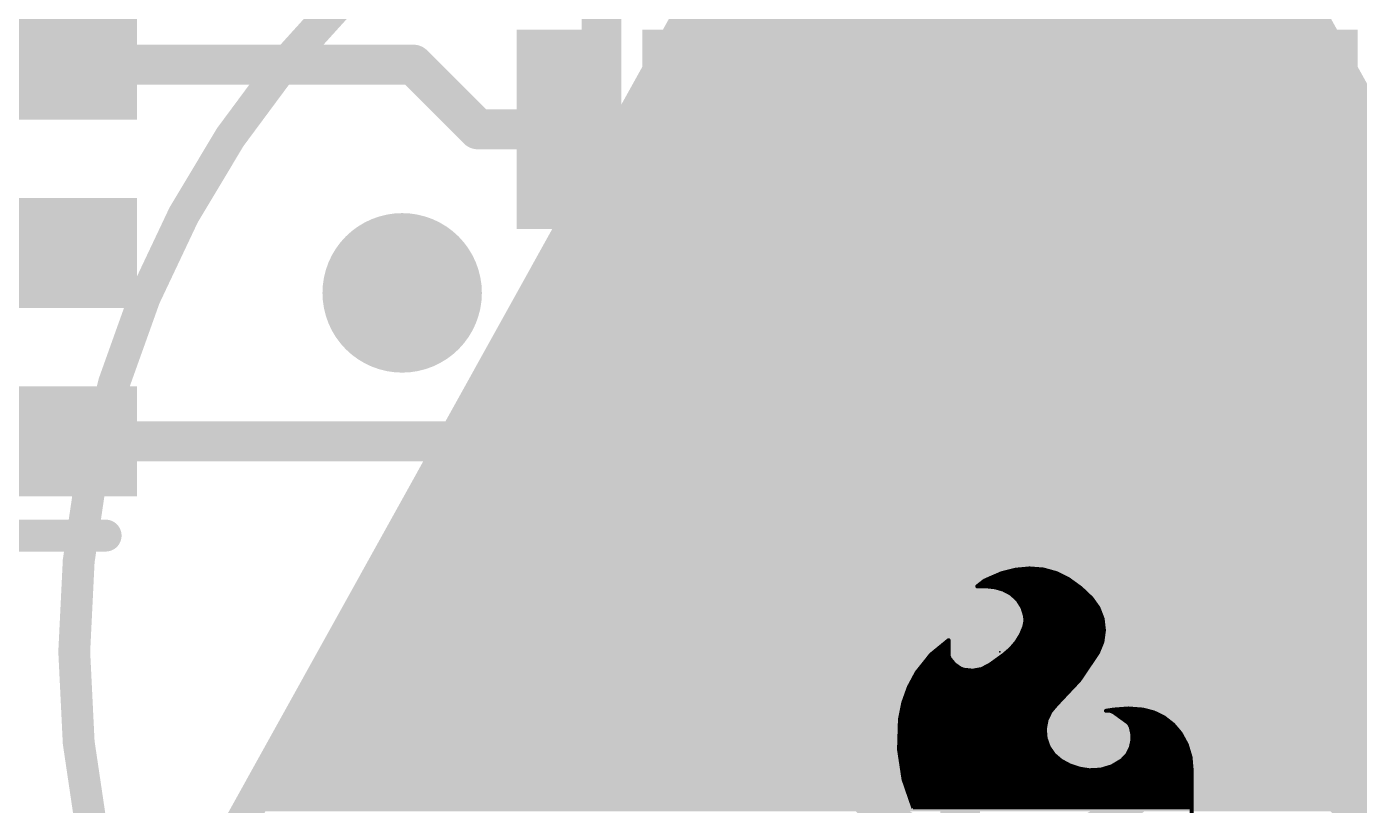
# Model space of a CAD drawing. Extents: x -5.1 to 50.9, y -12.7 to 61.1.
# Drawn here: x 19.2 to 27.69, y 37.12 to 42.08 of the extents above; entities that cross this region are included whole.
import ezdxf

# ---------------------------------------------------------------- set-up
doc = ezdxf.new("R2010")
doc.units = 0
for name, color, linetype in [('1', 12, 'CONTINUOUS'), ('16', 132, 'CONTINUOUS'), ('17', 110, 'CONTINUOUS'), ('18', 110, 'CONTINUOUS'), ('21', 53, 'CONTINUOUS'), ('22', 53, 'CONTINUOUS'), ('23', 53, 'CONTINUOUS'), ('51', 53, 'CONTINUOUS')]:
    doc.layers.add(name, color=color, linetype=linetype)

# ---------------------------------------------------------------- blocks, each defined once
blk = doc.blocks.new('ROUNDP')
at = {"const_width": 0.5}
blk.add_lwpolyline([(0, -0.25, 1), (0, 0.25, 1), (0, -0.25)], format="xyb", dxfattribs=at)
blk = doc.blocks.new('RECT')
blk.add_solid([(-0.5, -0.5), (0.5, -0.5), (-0.5, 0.5), (0.5, 0.5)])
blk = doc.blocks.new('ROUNDV')
at = {"const_width": 0.5}
blk.add_lwpolyline([(0, -0.25, 1), (0, 0.25, 1), (0, -0.25)], format="xyb", dxfattribs=at)

msp = doc.modelspace()

# ---------------------------------------------------------------- linework, layer by layer
at = {"layer": '1', "const_width": 0.254}
for points in [[(22.86, 38.81), (22.86, 43.18)], [(22.15, 38.1), (22.86, 38.81)]]:
    msp.add_lwpolyline(points, dxfattribs=at)
at = {"layer": '1', "const_width": 0.127}
for points in [[(22.9049, 38.7651, 1), (22.8151, 38.8549)], [(22.7965, 38.81, 1), (22.9235, 38.81)], [(22.1051, 38.1449, 1), (22.1949, 38.0551)]]:
    msp.add_lwpolyline(points, format="xyb", dxfattribs=at)
at = {"layer": '16', "const_width": 0.254}
for points in [[(24.2, 41.4274), (24.2, 46.92)], [(19.05, 41.84), (21.66, 41.84)], [(21.66, 41.84), (22.0726, 41.4274)], [(22.0726, 41.4274), (22.6, 41.4274)], [(23.4, 39.91), (23.4, 41.4274)], [(24.2, 40.189), (24.2, 41.4274)], [(25.8, 40.024), (25.8, 41.4274)], [(27.4, 39.338), (27.4, 41.4274)], [(24.765, 39.624), (24.2, 40.189)], [(25.4, 39.624), (25.8, 40.024)], [(22.93, 39.44), (23.4, 39.91)], [(25.146, 39.624), (24.765, 39.624)], [(25.146, 39.624), (25.4, 39.624)], [(25.146, 34.544), (25.146, 39.624)], [(19.05, 39.44), (22.93, 39.44)], [(27.051, 38.989), (27.4, 39.338)], [(27.051, 37.719), (27.051, 38.989)], [(30.48, 34.29), (27.051, 37.719)]]:
    msp.add_lwpolyline(points, dxfattribs=at)
at = {"layer": '16', "const_width": 0.127}
for points in [[(21.7049, 41.8849, 1), (21.6151, 41.7951)], [(21.66, 41.7765, 1), (21.66, 41.9035)], [(22.0726, 41.4909, 1), (22.0726, 41.3639)], [(22.0277, 41.3825, 1), (22.1175, 41.4723)], [(22.6, 41.3639, 1), (22.6, 41.4909)], [(23.4635, 41.4274, 1), (23.3365, 41.4274)], [(24.2635, 41.4274, 1), (24.1365, 41.4274)], [(25.8635, 41.4274, 1), (25.7365, 41.4274)], [(27.4635, 41.4274, 1), (27.3365, 41.4274)], [(24.1365, 41.4274, 1), (24.2635, 41.4274)], [(24.2449, 40.2339, 1), (24.1551, 40.1441)], [(24.1365, 40.189, 1), (24.2635, 40.189)], [(25.8449, 39.9791, 1), (25.7551, 40.0689)], [(23.4449, 39.8651, 1), (23.3551, 39.9549)], [(25.7365, 40.024, 1), (25.8635, 40.024)], [(23.3365, 39.91, 1), (23.4635, 39.91)], [(24.765, 39.6875, 1), (24.765, 39.5605)], [(25.146, 39.6875, 1), (25.146, 39.5605)], [(25.2095, 39.624, 1), (25.0825, 39.624)], [(25.146, 39.5605, 1), (25.146, 39.6875)], [(25.4, 39.5605, 1), (25.4, 39.6875)], [(24.7201, 39.5791, 1), (24.8099, 39.6689)], [(25.3551, 39.6689, 1), (25.4449, 39.5791)], [(22.8851, 39.4849, 1), (22.9749, 39.3951)], [(22.93, 39.3765, 1), (22.93, 39.5035)], [(27.4449, 39.2931, 1), (27.3551, 39.3829)], [(27.3365, 39.338, 1), (27.4635, 39.338)], [(27.1145, 38.989, 1), (26.9875, 38.989)], [(27.0061, 39.0339, 1), (27.0959, 38.9441)], [(27.0959, 37.7639, 1), (27.0061, 37.6741)], [(26.9875, 37.719, 1), (27.1145, 37.719)]]:
    msp.add_lwpolyline(points, format="xyb", dxfattribs=at)
at = {"layer": '21', "const_width": 0.2032}
for points in [[(25.4, 45.72), (19.05, 34.29)], [(31.75, 34.29), (25.4, 45.72)], [(23.368, 42.0624), (27.432, 42.0624)], [(23.2551, 41.8592), (27.5449, 41.8592)], [(23.1422, 41.656), (27.6578, 41.656)], [(23.0293, 41.4528), (27.7707, 41.4528)], [(22.9164, 41.2496), (27.8836, 41.2496)], [(22.8036, 41.0464), (27.9964, 41.0464)], [(22.6907, 40.8432), (28.1093, 40.8432)], [(22.5778, 40.64), (28.2222, 40.64)], [(22.4649, 40.4368), (28.3351, 40.4368)], [(22.352, 40.2336), (28.448, 40.2336)], [(22.2391, 40.0304), (28.5609, 40.0304)], [(22.1262, 39.8272), (28.6738, 39.8272)], [(22.0133, 39.624), (28.7867, 39.624)], [(21.9004, 39.4208), (28.8996, 39.4208)], [(21.7876, 39.2176), (29.0124, 39.2176)], [(21.6747, 39.0144), (29.1253, 39.0144)], [(21.5618, 38.8112), (29.2382, 38.8112)], [(21.4489, 38.608), (29.3511, 38.608)], [(21.336, 38.4048), (29.464, 38.4048)], [(21.2231, 38.2016), (29.5769, 38.2016)], [(21.1102, 37.9984), (29.6898, 37.9984)], [(20.9973, 37.7952), (29.8027, 37.7952)], [(20.8844, 37.592), (29.9156, 37.592)], [(20.7716, 37.3888), (30.0284, 37.3888)], [(20.6587, 37.1856), (30.1413, 37.1856)]]:
    msp.add_lwpolyline(points, dxfattribs=at)
at = {"layer": '21', "const_width": 0.1016}
for points in [[(23.368, 42.1132, 1), (23.368, 42.0116)], [(27.432, 42.0116, 1), (27.432, 42.1132)], [(23.2551, 41.91, 1), (23.2551, 41.8084)], [(27.5449, 41.8084, 1), (27.5449, 41.91)], [(23.1422, 41.7068, 1), (23.1422, 41.6052)], [(27.6578, 41.6052, 1), (27.6578, 41.7068)], [(23.0293, 41.5036, 1), (23.0293, 41.402)], [(22.9164, 41.3004, 1), (22.9164, 41.1988)], [(22.8036, 41.0972, 1), (22.8036, 40.9956)], [(22.6907, 40.894, 1), (22.6907, 40.7924)], [(22.5778, 40.6908, 1), (22.5778, 40.5892)], [(22.4649, 40.4876, 1), (22.4649, 40.386)], [(22.352, 40.2844, 1), (22.352, 40.1828)], [(22.2391, 40.0812, 1), (22.2391, 39.9796)], [(22.1262, 39.878, 1), (22.1262, 39.7764)], [(22.0133, 39.6748, 1), (22.0133, 39.5732)], [(21.9004, 39.4716, 1), (21.9004, 39.37)], [(21.7876, 39.2684, 1), (21.7876, 39.1668)], [(21.6747, 39.0652, 1), (21.6747, 38.9636)], [(21.5618, 38.862, 1), (21.5618, 38.7604)], [(21.4489, 38.6588, 1), (21.4489, 38.5572)], [(21.336, 38.4556, 1), (21.336, 38.354)], [(21.2231, 38.2524, 1), (21.2231, 38.1508)], [(21.1102, 38.0492, 1), (21.1102, 37.9476)], [(20.9973, 37.846, 1), (20.9973, 37.7444)], [(20.8844, 37.6428, 1), (20.8844, 37.5412)], [(20.7716, 37.4396, 1), (20.7716, 37.338)], [(20.6587, 37.2364, 1), (20.6587, 37.1348)]]:
    msp.add_lwpolyline(points, format="xyb", dxfattribs=at)
at = {"layer": '22'}
for points, const_width in [([(18.4, 38.84), (19.7, 38.84)], 0.2032), ([(25.2578, 38.5191), (25.3013, 38.5529)], 0.0254), ([(25.3013, 38.5529), (25.3517, 38.575)], 0.0254), ([(25.3111, 38.5572), (25.844, 38.5572)], 0.0254), ([(25.3517, 38.575), (25.3873, 38.5902)], 0.0254), ([(25.3695, 38.5826), (25.7961, 38.5826)], 0.0254), ([(25.3873, 38.5902), (25.4102, 38.6004)], 0.0254), ([(25.4102, 38.6004), (25.4979, 38.6224)], 0.0254), ([(25.4406, 38.608), (25.7339, 38.608)], 0.0254), ([(25.4979, 38.6224), (25.588, 38.6309)], 0.0254), ([(25.588, 38.6309), (25.6749, 38.6243)], 0.0254), ([(25.6749, 38.6243), (25.7589, 38.6011)], 0.0254), ([(25.7589, 38.6011), (25.8369, 38.5623)], 0.0254), ([(25.8369, 38.5623), (25.9146, 38.5063)], 0.0254), ([(25.3162, 38.5166), (25.2552, 38.5166)], 0.0254), ([(25.2552, 38.5166), (25.2553, 38.5166)], 0.0254), ([(25.2553, 38.5166), (25.2578, 38.5191)], 0.0254), ([(25.2741, 38.5318), (25.8792, 38.5318)], 0.0254), ([(25.3691, 38.5107), (25.3162, 38.5166)], 0.0254), ([(25.4203, 38.4962), (25.3691, 38.5107)], 0.0254), ([(25.3842, 38.5064), (25.9144, 38.5064)], 0.0254), ([(25.4711, 38.4692), (25.4203, 38.4962)], 0.0254), ([(25.4489, 38.481), (25.9413, 38.481)], 0.0254), ([(25.5131, 38.43), (25.4711, 38.4692)], 0.0254), ([(25.9146, 38.5063), (25.9842, 38.4404)], 0.0254), ([(25.4856, 38.4556), (25.9681, 38.4556)], 0.0254), ([(25.5128, 38.4302), (25.9915, 38.4302)], 0.0254), ([(25.5434, 38.3811), (25.5131, 38.43)], 0.0254), ([(25.5287, 38.4048), (26.0096, 38.4048)], 0.0254), ([(25.56, 38.3261), (25.5434, 38.3811)], 0.0254), ([(25.5439, 38.3794), (26.0276, 38.3794)], 0.0254), ([(25.9842, 38.4404), (26.0273, 38.38)], 0.0254), ([(26.0273, 38.38), (26.0541, 38.3108)], 0.0254), ([(25.5516, 38.354), (26.0374, 38.354)], 0.0254), ([(25.5592, 38.3286), (26.0472, 38.3286)], 0.0254), ([(25.5614, 38.2927), (25.56, 38.3261)], 0.0254), ([(25.561, 38.3032), (26.055, 38.3032)], 0.0254), ([(26.0541, 38.3108), (26.0627, 38.2371)], 0.0254), ([(25.5041, 38.161), (25.5334, 38.2085)], 0.0254), ([(25.5334, 38.2085), (25.5549, 38.26)], 0.0254), ([(25.5411, 38.227), (26.0614, 38.227)], 0.0254), ([(25.5517, 38.2524), (26.0609, 38.2524)], 0.0254), ([(25.5549, 38.26), (25.5614, 38.2927)], 0.0254), ([(25.5584, 38.2778), (26.0579, 38.2778)], 0.0254), ([(26.0627, 38.2371), (26.0528, 38.1636)], 0.0254), ([(24.9597, 38.0816), (25.0723, 38.1737)], 0.0254), ([(25.0133, 38.1254), (25.0723, 38.1254)], 0.0254), ([(25.0443, 38.1508), (25.0723, 38.1508)], 0.0254), ([(25.0723, 38.1737), (25.0723, 38.0848)], 0.0254), ([(25.4678, 38.1186), (25.5041, 38.161)], 0.0254), ([(25.4736, 38.1254), (26.0372, 38.1254)], 0.0254), ([(25.4954, 38.1508), (26.0475, 38.1508)], 0.0254), ([(25.5135, 38.1762), (26.0545, 38.1762)], 0.0254), ([(25.5292, 38.2016), (26.0579, 38.2016)], 0.0254), ([(26.0528, 38.1636), (26.0248, 38.0949)], 0.0254), ([(24.8691, 37.9679), (24.9597, 38.0816)], 0.0254), ([(24.9339, 38.0492), (25.0861, 38.0492)], 0.0254), ([(24.9541, 38.0746), (25.0737, 38.0746)], 0.0254), ([(24.9822, 38.1), (25.0723, 38.1)], 0.0254), ([(25.0723, 38.0848), (25.0743, 38.0703)], 0.0254), ([(25.0743, 38.0703), (25.08, 38.0568)], 0.0254), ([(25.08, 38.0568), (25.1097, 38.0201)], 0.0254), ([(25.334, 38.0162), (25.4254, 38.0822)], 0.0254), ([(25.3797, 38.0492), (25.994, 38.0492)], 0.0254), ([(25.4149, 38.0746), (26.0111, 38.0746)], 0.0254), ([(25.4254, 38.0822), (25.4678, 38.1186)], 0.0254), ([(25.4461, 38.1), (26.0269, 38.1)], 0.0254), ([(26.0248, 38.0949), (25.9062, 37.9191)], 0.0254), ([(24.819, 37.8745), (24.8691, 37.9679)], 0.0254), ([(24.8732, 37.973), (25.9426, 37.973)], 0.0254), ([(24.8934, 37.9984), (25.1411, 37.9984)], 0.0254), ([(24.9137, 38.0238), (25.1067, 38.0238)], 0.0254), ([(25.1097, 38.0201), (25.1485, 37.9933)], 0.0254), ([(25.1485, 37.9933), (25.1689, 37.9857)], 0.0254), ([(25.1689, 37.9857), (25.2261, 37.9796)], 0.0254), ([(25.2261, 37.9796), (25.2827, 37.99)], 0.0254), ([(25.2827, 37.99), (25.334, 38.0162)], 0.0254), ([(25.2992, 37.9984), (25.9597, 37.9984)], 0.0254), ([(25.3445, 38.0238), (25.9768, 38.0238)], 0.0254), ([(24.7832, 37.7747), (24.819, 37.8745)], 0.0254), ([(24.8178, 37.8714), (25.8613, 37.8714)], 0.0254), ([(24.8309, 37.8968), (25.8852, 37.8968)], 0.0254), ([(24.8446, 37.9222), (25.9083, 37.9222)], 0.0254), ([(24.8582, 37.9476), (25.9254, 37.9476)], 0.0254), ([(25.9062, 37.9191), (25.7607, 37.7647)], 0.0254), ([(24.7905, 37.7952), (25.7894, 37.7952)], 0.0254), ([(24.7996, 37.8206), (25.8134, 37.8206)], 0.0254), ([(24.8087, 37.846), (25.8373, 37.846)], 0.0254), ([(24.7625, 37.6707), (24.7832, 37.7747)], 0.0254), ([(24.7721, 37.719), (25.722, 37.719)], 0.0254), ([(24.7771, 37.7444), (25.7434, 37.7444)], 0.0254), ([(24.7822, 37.7698), (25.7655, 37.7698)], 0.0254), ([(25.7224, 37.7198), (25.6969, 37.6665)], 0.0254), ([(25.7607, 37.7647), (25.7224, 37.7198)], 0.0254), ([(26.0756, 37.7241), (26.1239, 37.7317)], 0.0254), ([(26.0933, 37.7258), (26.0756, 37.7241)], 0.0254), ([(26.1107, 37.7223), (26.0933, 37.7258)], 0.0254), ([(26.1264, 37.7139), (26.1107, 37.7223)], 0.0254), ([(26.1169, 37.719), (26.3601, 37.719)], 0.0254), ([(26.1239, 37.7317), (26.2179, 37.739)], 0.0254), ([(26.2103, 37.653), (26.1264, 37.7139)], 0.0254), ([(26.2179, 37.739), (26.3119, 37.7317)], 0.0254), ([(26.3119, 37.7317), (26.3818, 37.7133)], 0.0254), ([(26.3818, 37.7133), (26.4466, 37.6812)], 0.0254), ([(24.7565, 37.4779), (24.7625, 37.6707)], 0.0254), ([(24.7608, 37.6174), (25.6878, 37.6174)], 0.0254), ([(24.7616, 37.6428), (25.6926, 37.6428)], 0.0254), ([(24.7624, 37.6682), (25.6978, 37.6682)], 0.0254), ([(24.7671, 37.6936), (25.7099, 37.6936)], 0.0254), ([(25.6969, 37.6665), (25.6862, 37.6084)], 0.0254), ([(26.1544, 37.6936), (26.4216, 37.6936)], 0.0254), ([(26.1894, 37.6682), (26.4633, 37.6682)], 0.0254), ([(26.2241, 37.6396), (26.2103, 37.653)], 0.0254), ([(26.2208, 37.6428), (26.4959, 37.6428)], 0.0254), ([(26.2331, 37.6225), (26.2241, 37.6396)], 0.0254), ([(26.243, 37.578), (26.2331, 37.6225)], 0.0254), ([(26.2342, 37.6174), (26.5202, 37.6174)], 0.0254), ([(26.4466, 37.6812), (26.5036, 37.6368)], 0.0254), ([(26.5036, 37.6368), (26.5506, 37.5818)], 0.0254), ([(24.7584, 37.5412), (25.6937, 37.5412)], 0.0254), ([(24.7592, 37.5666), (25.6894, 37.5666)], 0.0254), ([(24.76, 37.592), (25.6874, 37.592)], 0.0254), ([(25.6862, 37.6084), (25.6908, 37.5495)], 0.0254), ([(25.6908, 37.5495), (25.7104, 37.4938)], 0.0254), ([(26.2331, 37.4879), (26.243, 37.5324)], 0.0254), ([(26.2399, 37.592), (26.5419, 37.592)], 0.0254), ([(26.243, 37.5324), (26.243, 37.578)], 0.0254), ([(26.243, 37.5666), (26.5589, 37.5666)], 0.0254), ([(26.243, 37.5412), (26.5729, 37.5412)], 0.0254), ([(26.5506, 37.5818), (26.5907, 37.5086)], 0.0254), ([(24.7853, 37.2872), (24.7565, 37.4779)], 0.0254), ([(24.7569, 37.4904), (25.7127, 37.4904)], 0.0254), ([(24.7577, 37.5158), (25.7026, 37.5158)], 0.0254), ([(24.7584, 37.465), (25.7301, 37.465)], 0.0254), ([(25.7104, 37.4938), (25.7438, 37.4451)], 0.0254), ([(25.7438, 37.4451), (25.7886, 37.4066)], 0.0254), ([(26.1772, 37.4091), (26.2109, 37.4445)], 0.0254), ([(26.2109, 37.4445), (26.2331, 37.4879)], 0.0254), ([(26.2214, 37.465), (26.6038, 37.465)], 0.0254), ([(26.2337, 37.4904), (26.5962, 37.4904)], 0.0254), ([(26.2393, 37.5158), (26.5868, 37.5158)], 0.0254), ([(26.5907, 37.5086), (26.6147, 37.4287)], 0.0254), ([(24.7623, 37.4396), (25.7501, 37.4396)], 0.0254), ([(24.7661, 37.4142), (25.7797, 37.4142)], 0.0254), ([(24.77, 37.3888), (25.8216, 37.3888)], 0.0254), ([(24.7738, 37.3634), (25.8829, 37.3634)], 0.0254), ([(25.7886, 37.4066), (25.845, 37.3762)], 0.0254), ([(25.845, 37.3762), (25.9057, 37.3557)], 0.0254), ([(26.043, 37.3493), (26.1138, 37.3709)], 0.0254), ([(26.0893, 37.3634), (26.6202, 37.3634)], 0.0254), ([(26.1138, 37.3709), (26.1772, 37.4091)], 0.0254), ([(26.1435, 37.3888), (26.6181, 37.3888)], 0.0254), ([(26.1821, 37.4142), (26.616, 37.4142)], 0.0254), ([(26.2062, 37.4396), (26.6115, 37.4396)], 0.0254), ([(26.6147, 37.4287), (26.6217, 37.3456)], 0.0254), ([(24.7776, 37.338), (26.6217, 37.338)], 0.0254), ([(24.7815, 37.3126), (26.6217, 37.3126)], 0.0254), ([(24.8481, 37.1048), (24.7853, 37.2872)], 0.0254), ([(24.7853, 37.2872), (26.6217, 37.2872)], 0.0254), ([(25.9057, 37.3557), (25.969, 37.3456)], 0.0254), ([(25.969, 37.3456), (26.043, 37.3493)], 0.0254), ([(26.6217, 37.3456), (26.6217, 35.8292)], 0.0254), ([(24.7941, 37.2618), (26.6217, 37.2618)], 0.0254), ([(24.8028, 37.2364), (26.6217, 37.2364)], 0.0254), ([(24.8116, 37.211), (26.6217, 37.211)], 0.0254), ([(24.8203, 37.1856), (26.6217, 37.1856)], 0.0254), ([(24.829, 37.1602), (26.6217, 37.1602)], 0.0254), ([(24.8378, 37.1348), (26.6217, 37.1348)], 0.0254), ([(24.8465, 37.1094), (26.6217, 37.1094)], 0.0254)]:
    msp.add_lwpolyline(points, dxfattribs=dict(at, const_width=const_width))
for points, const_width in [([(19.7, 38.7892, 1), (19.7, 38.8908)], 0.1016), ([(25.2987, 38.5587, 1), (25.3038, 38.5471)], 0.0127), ([(25.3052, 38.5479, 1), (25.2974, 38.5579)], 0.0127), ([(25.3111, 38.5635, 1), (25.3111, 38.5509)], 0.0127), ([(25.3492, 38.5808, 1), (25.3542, 38.5692)], 0.0127), ([(25.3542, 38.5692, 1), (25.3492, 38.5808)], 0.0127), ([(25.3695, 38.5889, 1), (25.3695, 38.5763)], 0.0127), ([(25.3847, 38.596, 1), (25.3899, 38.5844)], 0.0127), ([(25.3898, 38.5844, 1), (25.3848, 38.596)], 0.0127), ([(25.4087, 38.6066, 1), (25.4117, 38.5942)], 0.0127), ([(25.4128, 38.5946, 1), (25.4076, 38.6062)], 0.0127), ([(25.4406, 38.6144, 1), (25.4406, 38.6017)], 0.0127), ([(25.4973, 38.6287, 1), (25.4986, 38.616)], 0.0127), ([(25.4995, 38.6162, 1), (25.4964, 38.6285)], 0.0127), ([(25.5885, 38.6372, 1), (25.5875, 38.6246)], 0.0127), ([(25.5886, 38.6246, 1), (25.5874, 38.6372)], 0.0127), ([(25.6766, 38.6304, 1), (25.6732, 38.6182)], 0.0127), ([(25.6744, 38.6179, 1), (25.6754, 38.6306)], 0.0127), ([(25.7339, 38.6017, 1), (25.7339, 38.6144)], 0.0127), ([(25.7617, 38.6068, 1), (25.7561, 38.5954)], 0.0127), ([(25.7572, 38.595, 1), (25.7606, 38.6072)], 0.0127), ([(25.7961, 38.5763, 1), (25.7961, 38.5889)], 0.0127), ([(25.8406, 38.5675, 1), (25.8332, 38.5571)], 0.0127), ([(25.8341, 38.5566, 1), (25.8397, 38.568)], 0.0127), ([(25.844, 38.5509, 1), (25.844, 38.5635)], 0.0127), ([(25.2552, 38.523, 1), (25.2552, 38.5103)], 0.0127), ([(25.2552, 38.523, 1), (25.2552, 38.5103)], 0.0127), ([(25.2508, 38.5211, 1), (25.2598, 38.5121)], 0.0127), ([(25.2539, 38.5241, 1), (25.2617, 38.5141)], 0.0127), ([(25.2623, 38.5146, 1), (25.2533, 38.5236)], 0.0127), ([(25.2553, 38.5103, 1), (25.2553, 38.523)], 0.0127), ([(25.2741, 38.5382, 1), (25.2741, 38.5255)], 0.0127), ([(25.3169, 38.5229, 1), (25.3155, 38.5103)], 0.0127), ([(25.3162, 38.5103, 1), (25.3162, 38.523)], 0.0127), ([(25.3708, 38.5168, 1), (25.3674, 38.5046)], 0.0127), ([(25.3684, 38.5044, 1), (25.3698, 38.517)], 0.0127), ([(25.3842, 38.5127, 1), (25.3842, 38.5001)], 0.0127), ([(25.4233, 38.5018, 1), (25.4173, 38.4906)], 0.0127), ([(25.4186, 38.4901, 1), (25.422, 38.5023)], 0.0127), ([(25.4489, 38.4873, 1), (25.4489, 38.4747)], 0.0127), ([(25.4754, 38.4739, 1), (25.4667, 38.4646)], 0.0127), ([(25.4681, 38.4636, 1), (25.474, 38.4748)], 0.0127), ([(25.8792, 38.5255, 1), (25.8792, 38.5382)], 0.0127), ([(25.919, 38.5109, 1), (25.9102, 38.5016)], 0.0127), ([(25.9109, 38.5011, 1), (25.9183, 38.5114)], 0.0127), ([(25.9144, 38.5001, 1), (25.9144, 38.5127)], 0.0127), ([(25.9413, 38.4747, 1), (25.9413, 38.4873)], 0.0127), ([(25.4856, 38.462, 1), (25.4856, 38.4493)], 0.0127), ([(25.5128, 38.4365, 1), (25.5128, 38.4239)], 0.0127), ([(25.5184, 38.4333, 1), (25.5077, 38.4266)], 0.0127), ([(25.5087, 38.4253, 1), (25.5174, 38.4346)], 0.0127), ([(25.5287, 38.4111, 1), (25.5287, 38.3985)], 0.0127), ([(25.5495, 38.383, 1), (25.5373, 38.3793)], 0.0127), ([(25.5439, 38.3858, 1), (25.5439, 38.3731)], 0.0127), ([(25.9681, 38.4493, 1), (25.9681, 38.462)], 0.0127), ([(25.9894, 38.4441, 1), (25.979, 38.4367)], 0.0127), ([(25.9798, 38.4358, 1), (25.9886, 38.445)], 0.0127), ([(25.9915, 38.4239, 1), (25.9915, 38.4365)], 0.0127), ([(26.0096, 38.3985, 1), (26.0096, 38.4111)], 0.0127), ([(26.0333, 38.3823, 1), (26.0214, 38.3777)], 0.0127), ([(26.0276, 38.3731, 1), (26.0276, 38.3858)], 0.0127), ([(25.538, 38.3778, 1), (25.5488, 38.3845)], 0.0127), ([(25.5516, 38.3603, 1), (25.5516, 38.3477)], 0.0127), ([(25.5592, 38.3349, 1), (25.5592, 38.3223)], 0.0127), ([(25.5663, 38.3264, 1), (25.5537, 38.3258)], 0.0127), ([(25.5539, 38.3243, 1), (25.5661, 38.3279)], 0.0127), ([(25.561, 38.3096, 1), (25.561, 38.2969)], 0.0127), ([(26.0222, 38.3763, 1), (26.0325, 38.3837)], 0.0127), ([(26.0374, 38.3477, 1), (26.0374, 38.3603)], 0.0127), ([(26.0472, 38.3223, 1), (26.0472, 38.3349)], 0.0127), ([(26.0604, 38.3116, 1), (26.0478, 38.3101)], 0.0127), ([(26.0481, 38.3085, 1), (26.06, 38.3131)], 0.0127), ([(26.055, 38.2969, 1), (26.055, 38.3096)], 0.0127), ([(25.5411, 38.2334, 1), (25.5411, 38.2207)], 0.0127), ([(25.5517, 38.2587, 1), (25.5517, 38.2461)], 0.0127), ([(25.5487, 38.2612, 1), (25.5611, 38.2588)], 0.0127), ([(25.5608, 38.2576, 1), (25.549, 38.2624)], 0.0127), ([(25.5584, 38.2841, 1), (25.5584, 38.2715)], 0.0127), ([(25.5551, 38.2925, 1), (25.5678, 38.293)], 0.0127), ([(25.5676, 38.2915, 1), (25.5552, 38.294)], 0.0127), ([(26.069, 38.2363, 1), (26.0564, 38.238)], 0.0127), ([(26.0564, 38.2364, 1), (26.069, 38.2379)], 0.0127), ([(26.0579, 38.2715, 1), (26.0579, 38.2841)], 0.0127), ([(26.0609, 38.2461, 1), (26.0609, 38.2587)], 0.0127), ([(26.0614, 38.2207, 1), (26.0614, 38.2334)], 0.0127), ([(25.0133, 38.1317, 1), (25.0133, 38.1191)], 0.0127), ([(25.0443, 38.1572, 1), (25.0443, 38.1445)], 0.0127), ([(25.0787, 38.1737, 1), (25.066, 38.1737)], 0.0127), ([(25.0763, 38.1688, 1), (25.0683, 38.1786)], 0.0127), ([(25.0723, 38.1445, 1), (25.0723, 38.1572)], 0.0127), ([(25.0723, 38.1191, 1), (25.0723, 38.1317)], 0.0127), ([(25.4736, 38.1317, 1), (25.4736, 38.1191)], 0.0127), ([(25.4954, 38.1572, 1), (25.4954, 38.1445)], 0.0127), ([(25.4987, 38.1643, 1), (25.5095, 38.1577)], 0.0127), ([(25.5089, 38.1569, 1), (25.4993, 38.1651)], 0.0127), ([(25.5135, 38.1825, 1), (25.5135, 38.1699)], 0.0127), ([(25.5292, 38.2079, 1), (25.5292, 38.1953)], 0.0127), ([(25.5276, 38.2109, 1), (25.5393, 38.206)], 0.0127), ([(25.5388, 38.2052, 1), (25.528, 38.2118)], 0.0127), ([(26.0372, 38.1191, 1), (26.0372, 38.1317)], 0.0127), ([(26.0465, 38.1645, 1), (26.0591, 38.1628)], 0.0127), ([(26.0586, 38.1612, 1), (26.0469, 38.166)], 0.0127), ([(26.0475, 38.1445, 1), (26.0475, 38.1572)], 0.0127), ([(26.0545, 38.1699, 1), (26.0545, 38.1825)], 0.0127), ([(26.0579, 38.1953, 1), (26.0579, 38.2079)], 0.0127), ([(24.9339, 38.0555, 1), (24.9339, 38.0429)], 0.0127), ([(24.9541, 38.081, 1), (24.9541, 38.0683)], 0.0127), ([(24.9557, 38.0865, 1), (24.9638, 38.0767)], 0.0127), ([(24.9647, 38.0777, 1), (24.9548, 38.0856)], 0.0127), ([(24.9822, 38.1063, 1), (24.9822, 38.0937)], 0.0127), ([(25.0786, 38.0857, 1), (25.066, 38.0839)], 0.0127), ([(25.066, 38.0848, 1), (25.0787, 38.0848)], 0.0127), ([(25.0801, 38.0728, 1), (25.0684, 38.0678)], 0.0127), ([(25.068, 38.0694, 1), (25.0806, 38.0711)], 0.0127), ([(25.0723, 38.0937, 1), (25.0723, 38.1063)], 0.0127), ([(25.0737, 38.0683, 1), (25.0737, 38.081)], 0.0127), ([(25.0849, 38.0608, 1), (25.0751, 38.0528)], 0.0127), ([(25.0742, 38.0543, 1), (25.0858, 38.0593)], 0.0127), ([(25.0861, 38.0429, 1), (25.0861, 38.0555)], 0.0127), ([(25.3797, 38.0555, 1), (25.3797, 38.0429)], 0.0127), ([(25.4149, 38.081, 1), (25.4149, 38.0683)], 0.0127), ([(25.4213, 38.087, 1), (25.4295, 38.0774)], 0.0127), ([(25.4291, 38.0771, 1), (25.4217, 38.0873)], 0.0127), ([(25.4461, 38.1063, 1), (25.4461, 38.0937)], 0.0127), ([(25.4629, 38.1227, 1), (25.4726, 38.1145)], 0.0127), ([(25.4719, 38.1138, 1), (25.4636, 38.1234)], 0.0127), ([(25.994, 38.0429, 1), (25.994, 38.0555)], 0.0127), ([(26.0111, 38.0683, 1), (26.0111, 38.081)], 0.0127), ([(26.0189, 38.0973, 1), (26.0307, 38.0925)], 0.0127), ([(26.0301, 38.0913, 1), (26.0195, 38.0985)], 0.0127), ([(26.0269, 38.0937, 1), (26.0269, 38.1063)], 0.0127), ([(24.8641, 37.9719, 1), (24.8741, 37.9639)], 0.0127), ([(24.8747, 37.9649, 1), (24.8635, 37.9709)], 0.0127), ([(24.8732, 37.9793, 1), (24.8732, 37.9667)], 0.0127), ([(24.8934, 38.0048, 1), (24.8934, 37.9921)], 0.0127), ([(24.9137, 38.0301, 1), (24.9137, 38.0175)], 0.0127), ([(25.1133, 38.0253, 1), (25.1061, 38.0149)], 0.0127), ([(25.1047, 38.0161, 1), (25.1146, 38.0241)], 0.0127), ([(25.1067, 38.0175, 1), (25.1067, 38.0301)], 0.0127), ([(25.1411, 37.9921, 1), (25.1411, 38.0048)], 0.0127), ([(25.1507, 37.9993, 1), (25.1463, 37.9873)], 0.0127), ([(25.1449, 37.9881, 1), (25.1521, 37.9985)], 0.0127), ([(25.1696, 37.992, 1), (25.1682, 37.9794)], 0.0127), ([(25.1667, 37.9797, 1), (25.1711, 37.9917)], 0.0127), ([(25.225, 37.9858, 1), (25.2273, 37.9733)], 0.0127), ([(25.2255, 37.9732, 1), (25.2268, 37.9859)], 0.0127), ([(25.2798, 37.9957, 1), (25.2856, 37.9844)], 0.0127), ([(25.2839, 37.9838, 1), (25.2816, 37.9963)], 0.0127), ([(25.2992, 38.0048, 1), (25.2992, 37.9921)], 0.0127), ([(25.3303, 38.0213, 1), (25.3377, 38.0111)], 0.0127), ([(25.3369, 38.0105, 1), (25.3311, 38.0219)], 0.0127), ([(25.3445, 38.0301, 1), (25.3445, 38.0175)], 0.0127), ([(25.9426, 37.9667, 1), (25.9426, 37.9793)], 0.0127), ([(25.9597, 37.9921, 1), (25.9597, 38.0048)], 0.0127), ([(25.9768, 38.0175, 1), (25.9768, 38.0301)], 0.0127), ([(24.8178, 37.8777, 1), (24.8178, 37.8651)], 0.0127), ([(24.8134, 37.8775, 1), (24.8246, 37.8715)], 0.0127), ([(24.8249, 37.8723, 1), (24.813, 37.8766)], 0.0127), ([(24.8309, 37.9031, 1), (24.8309, 37.8905)], 0.0127), ([(24.8446, 37.9286, 1), (24.8446, 37.9159)], 0.0127), ([(24.8582, 37.9539, 1), (24.8582, 37.9413)], 0.0127), ([(25.8613, 37.8651, 1), (25.8613, 37.8777)], 0.0127), ([(25.8852, 37.8905, 1), (25.8852, 37.9031)], 0.0127), ([(25.9009, 37.9226, 1), (25.9114, 37.9155)], 0.0127), ([(25.9108, 37.9147, 1), (25.9016, 37.9234)], 0.0127), ([(25.9083, 37.9159, 1), (25.9083, 37.9286)], 0.0127), ([(25.9254, 37.9413, 1), (25.9254, 37.9539)], 0.0127), ([(24.7905, 37.8015, 1), (24.7905, 37.7889)], 0.0127), ([(24.7996, 37.8269, 1), (24.7996, 37.8143)], 0.0127), ([(24.8087, 37.8524, 1), (24.8087, 37.8397)], 0.0127), ([(25.7894, 37.7889, 1), (25.7894, 37.8015)], 0.0127), ([(25.8134, 37.8143, 1), (25.8134, 37.8269)], 0.0127), ([(25.8373, 37.8397, 1), (25.8373, 37.8524)], 0.0127), ([(24.7721, 37.7253, 1), (24.7721, 37.7127)], 0.0127), ([(24.7771, 37.7507, 1), (24.7771, 37.7381)], 0.0127), ([(24.7822, 37.7762, 1), (24.7822, 37.7635)], 0.0127), ([(24.7772, 37.7768, 1), (24.7891, 37.7725)], 0.0127), ([(24.7894, 37.7734, 1), (24.7769, 37.7759)], 0.0127), ([(25.7175, 37.7239, 1), (25.7272, 37.7156)], 0.0127), ([(25.7281, 37.717, 1), (25.7166, 37.7225)], 0.0127), ([(25.722, 37.7127, 1), (25.722, 37.7253)], 0.0127), ([(25.7434, 37.7381, 1), (25.7434, 37.7507)], 0.0127), ([(25.7561, 37.7691, 1), (25.7653, 37.7603)], 0.0127), ([(25.7655, 37.7606, 1), (25.7559, 37.7688)], 0.0127), ([(25.7655, 37.7635, 1), (25.7655, 37.7762)], 0.0127), ([(26.0746, 37.7304, 1), (26.0766, 37.7178)], 0.0127), ([(26.075, 37.7304, 1), (26.0762, 37.7178)], 0.0127), ([(26.0946, 37.732, 1), (26.092, 37.7196)], 0.0127), ([(26.0939, 37.7195, 1), (26.0927, 37.7321)], 0.0127), ([(26.1137, 37.7279, 1), (26.1077, 37.7167)], 0.0127), ([(26.1095, 37.7161, 1), (26.112, 37.7285)], 0.0127), ([(26.1169, 37.7253, 1), (26.1169, 37.7127)], 0.0127), ([(26.1234, 37.738, 1), (26.1244, 37.7254)], 0.0127), ([(26.1301, 37.719, 1), (26.1227, 37.7088)], 0.0127), ([(26.1249, 37.7254, 1), (26.1229, 37.738)], 0.0127), ([(26.1234, 37.7083, 1), (26.1294, 37.7195)], 0.0127), ([(26.2184, 37.7454, 1), (26.2174, 37.7327)], 0.0127), ([(26.2184, 37.7327, 1), (26.2174, 37.7454)], 0.0127), ([(26.3135, 37.7378, 1), (26.3103, 37.7256)], 0.0127), ([(26.3114, 37.7254, 1), (26.3124, 37.738)], 0.0127), ([(26.3601, 37.7127, 1), (26.3601, 37.7253)], 0.0127), ([(26.3846, 37.719, 1), (26.379, 37.7076)], 0.0127), ([(26.3802, 37.7071, 1), (26.3834, 37.7194)], 0.0127), ([(24.7608, 37.6238, 1), (24.7608, 37.6111)], 0.0127), ([(24.7616, 37.6491, 1), (24.7616, 37.6365)], 0.0127), ([(24.7624, 37.6745, 1), (24.7624, 37.6619)], 0.0127), ([(24.7688, 37.6705, 1), (24.7562, 37.6709)], 0.0127), ([(24.7563, 37.6719, 1), (24.7687, 37.6695)], 0.0127), ([(24.7671, 37.7, 1), (24.7671, 37.6873)], 0.0127), ([(25.6878, 37.6111, 1), (25.6878, 37.6238)], 0.0127), ([(25.6912, 37.6692, 1), (25.7027, 37.6637)], 0.0127), ([(25.7032, 37.6653, 1), (25.6907, 37.6676)], 0.0127), ([(25.6926, 37.6365, 1), (25.6926, 37.6491)], 0.0127), ([(25.6978, 37.6619, 1), (25.6978, 37.6745)], 0.0127), ([(25.7099, 37.6873, 1), (25.7099, 37.7)], 0.0127), ([(26.1544, 37.7, 1), (26.1544, 37.6873)], 0.0127), ([(26.1894, 37.6745, 1), (26.1894, 37.6619)], 0.0127), ([(26.2147, 37.6575, 1), (26.2059, 37.6485)], 0.0127), ([(26.2066, 37.6479, 1), (26.214, 37.6581)], 0.0127), ([(26.2208, 37.6491, 1), (26.2208, 37.6365)], 0.0127), ([(26.2297, 37.6425, 1), (26.2185, 37.6366)], 0.0127), ([(26.2197, 37.635, 1), (26.2285, 37.6441)], 0.0127), ([(26.2393, 37.6239, 1), (26.2269, 37.6211)], 0.0127), ([(26.2275, 37.6195, 1), (26.2387, 37.6255)], 0.0127), ([(26.2342, 37.6238, 1), (26.2342, 37.6111)], 0.0127), ([(26.4216, 37.6873, 1), (26.4216, 37.7)], 0.0127), ([(26.4505, 37.6862, 1), (26.4427, 37.6762)], 0.0127), ([(26.4438, 37.6755, 1), (26.4494, 37.6869)], 0.0127), ([(26.4633, 37.6619, 1), (26.4633, 37.6745)], 0.0127), ([(26.4959, 37.6365, 1), (26.4959, 37.6491)], 0.0127), ([(26.5085, 37.6409, 1), (26.4988, 37.6327)], 0.0127), ([(26.4997, 37.6318, 1), (26.5075, 37.6418)], 0.0127), ([(26.5202, 37.6111, 1), (26.5202, 37.6238)], 0.0127), ([(24.7584, 37.5476, 1), (24.7584, 37.5349)], 0.0127), ([(24.7592, 37.5729, 1), (24.7592, 37.5603)], 0.0127), ([(24.76, 37.5983, 1), (24.76, 37.5857)], 0.0127), ([(25.6925, 37.6089, 1), (25.6798, 37.6079)], 0.0127), ([(25.6799, 37.6095, 1), (25.6924, 37.6072)], 0.0127), ([(25.6844, 37.549, 1), (25.6971, 37.55)], 0.0127), ([(25.6967, 37.5516, 1), (25.6848, 37.5474)], 0.0127), ([(25.6874, 37.5857, 1), (25.6874, 37.5983)], 0.0127), ([(25.6894, 37.5603, 1), (25.6894, 37.5729)], 0.0127), ([(25.6937, 37.5349, 1), (25.6937, 37.5476)], 0.0127), ([(26.2399, 37.5983, 1), (26.2399, 37.5857)], 0.0127), ([(26.2494, 37.578, 1), (26.2367, 37.578)], 0.0127), ([(26.243, 37.5729, 1), (26.243, 37.5603)], 0.0127), ([(26.243, 37.5476, 1), (26.243, 37.5349)], 0.0127), ([(26.2368, 37.5766, 1), (26.2492, 37.5794)], 0.0127), ([(26.2492, 37.531, 1), (26.2368, 37.5338)], 0.0127), ([(26.5419, 37.5857, 1), (26.5419, 37.5983)], 0.0127), ([(26.5562, 37.5849, 1), (26.545, 37.5787)], 0.0127), ([(26.5458, 37.5777, 1), (26.5554, 37.5859)], 0.0127), ([(26.5589, 37.5603, 1), (26.5589, 37.5729)], 0.0127), ([(26.5729, 37.5349, 1), (26.5729, 37.5476)], 0.0127), ([(24.7501, 37.4781, 1), (24.7628, 37.4777)], 0.0127), ([(24.7627, 37.4788, 1), (24.7502, 37.4769)], 0.0127), ([(24.7569, 37.4967, 1), (24.7569, 37.4841)], 0.0127), ([(24.7577, 37.5221, 1), (24.7577, 37.5095)], 0.0127), ([(24.7584, 37.4714, 1), (24.7584, 37.4587)], 0.0127), ([(25.7026, 37.5095, 1), (25.7026, 37.5221)], 0.0127), ([(25.7156, 37.4974, 1), (25.7052, 37.4902)], 0.0127), ([(25.7044, 37.4917, 1), (25.7164, 37.4959)], 0.0127), ([(25.7127, 37.4841, 1), (25.7127, 37.4967)], 0.0127), ([(25.7301, 37.4587, 1), (25.7301, 37.4714)], 0.0127), ([(25.7479, 37.4499, 1), (25.7396, 37.4402)], 0.0127), ([(26.2155, 37.4401, 1), (26.2063, 37.4488)], 0.0127), ([(26.2214, 37.4714, 1), (26.2214, 37.4587)], 0.0127), ([(26.2269, 37.4893, 1), (26.2393, 37.4865)], 0.0127), ([(26.2337, 37.4967, 1), (26.2337, 37.4841)], 0.0127), ([(26.2388, 37.485, 1), (26.2274, 37.4908)], 0.0127), ([(26.2393, 37.5221, 1), (26.2393, 37.5095)], 0.0127), ([(26.2367, 37.5324, 1), (26.2494, 37.5324)], 0.0127), ([(26.5968, 37.5105, 1), (26.5846, 37.5068)], 0.0127), ([(26.5851, 37.5056, 1), (26.5963, 37.5117)], 0.0127), ([(26.5868, 37.5095, 1), (26.5868, 37.5221)], 0.0127), ([(26.5962, 37.4841, 1), (26.5962, 37.4967)], 0.0127), ([(26.6038, 37.4587, 1), (26.6038, 37.4714)], 0.0127), ([(24.7623, 37.4459, 1), (24.7623, 37.4333)], 0.0127), ([(24.7661, 37.4205, 1), (24.7661, 37.4079)], 0.0127), ([(24.77, 37.3952, 1), (24.77, 37.3825)], 0.0127), ([(24.7738, 37.3697, 1), (24.7738, 37.3571)], 0.0127), ([(25.7385, 37.4415, 1), (25.749, 37.4486)], 0.0127), ([(25.7501, 37.4333, 1), (25.7501, 37.4459)], 0.0127), ([(25.7797, 37.4079, 1), (25.7797, 37.4205)], 0.0127), ([(25.7916, 37.4122, 1), (25.7856, 37.401)], 0.0127), ([(25.7845, 37.4018, 1), (25.7927, 37.4114)], 0.0127), ([(25.8216, 37.3825, 1), (25.8216, 37.3952)], 0.0127), ([(25.847, 37.3822, 1), (25.843, 37.3702)], 0.0127), ([(25.842, 37.3706, 1), (25.848, 37.3818)], 0.0127), ([(25.8829, 37.3571, 1), (25.8829, 37.3697)], 0.0127), ([(26.0893, 37.3697, 1), (26.0893, 37.3571)], 0.0127), ([(26.1105, 37.3763, 1), (26.1171, 37.3654)], 0.0127), ([(26.1156, 37.3648, 1), (26.1119, 37.377)], 0.0127), ([(26.1435, 37.3952, 1), (26.1435, 37.3825)], 0.0127), ([(26.1726, 37.4135, 1), (26.1818, 37.4047)], 0.0127), ([(26.1805, 37.4037, 1), (26.1739, 37.4145)], 0.0127), ([(26.1821, 37.4205, 1), (26.1821, 37.4079)], 0.0127), ([(26.2062, 37.4459, 1), (26.2062, 37.4333)], 0.0127), ([(26.2052, 37.4473, 1), (26.2165, 37.4416)], 0.0127), ([(26.6211, 37.4293, 1), (26.6084, 37.4282)], 0.0127), ([(26.6087, 37.4269, 1), (26.6208, 37.4306)], 0.0127), ([(26.6115, 37.4333, 1), (26.6115, 37.4459)], 0.0127), ([(26.616, 37.4079, 1), (26.616, 37.4205)], 0.0127), ([(26.6181, 37.3825, 1), (26.6181, 37.3952)], 0.0127), ([(26.6202, 37.3571, 1), (26.6202, 37.3697)], 0.0127), ([(24.7776, 37.3443, 1), (24.7776, 37.3317)], 0.0127), ([(24.7815, 37.319, 1), (24.7815, 37.3063)], 0.0127), ([(24.7913, 37.2892, 1), (24.7793, 37.2851)], 0.0127), ([(24.7853, 37.2935, 1), (24.7853, 37.2809)], 0.0127), ([(24.779, 37.2862, 1), (24.7916, 37.2881)], 0.0127), ([(25.9067, 37.3619, 1), (25.9047, 37.3494)], 0.0127), ([(25.9037, 37.3497, 1), (25.9077, 37.3617)], 0.0127), ([(25.9687, 37.3519, 1), (25.9693, 37.3393)], 0.0127), ([(25.968, 37.3393, 1), (25.97, 37.3519)], 0.0127), ([(26.0411, 37.3553, 1), (26.0448, 37.3432)], 0.0127), ([(26.0433, 37.3429, 1), (26.0426, 37.3556)], 0.0127), ([(26.6281, 37.3456, 1), (26.6153, 37.3456)], 0.0127), ([(26.6154, 37.3451, 1), (26.628, 37.3461)], 0.0127), ([(26.6217, 37.3317, 1), (26.6217, 37.3443)], 0.0127), ([(26.6217, 37.3063, 1), (26.6217, 37.319)], 0.0127), ([(26.6217, 37.2809, 1), (26.6217, 37.2935)], 0.0127), ([(24.7941, 37.2681, 1), (24.7941, 37.2555)], 0.0127), ([(24.8028, 37.2428, 1), (24.8028, 37.2301)], 0.0127), ([(24.8116, 37.2173, 1), (24.8116, 37.2047)], 0.0127), ([(26.6217, 37.2555, 1), (26.6217, 37.2681)], 0.0127), ([(26.6217, 37.2301, 1), (26.6217, 37.2428)], 0.0127), ([(26.6217, 37.2047, 1), (26.6217, 37.2173)], 0.0127), ([(24.8203, 37.1919, 1), (24.8203, 37.1793)], 0.0127), ([(24.829, 37.1666, 1), (24.829, 37.1539)], 0.0127), ([(24.8378, 37.1411, 1), (24.8378, 37.1285)], 0.0127), ([(26.6217, 37.1793, 1), (26.6217, 37.1919)], 0.0127), ([(26.6217, 37.1539, 1), (26.6217, 37.1666)], 0.0127), ([(26.6217, 37.1285, 1), (26.6217, 37.1411)], 0.0127)]:
    msp.add_lwpolyline(points, format="xyb", dxfattribs=dict(at, const_width=const_width))
at = {"layer": '23'}
msp.add_point((25.4, 38.1), dxfattribs=at)
at = {"layer": '51', "const_width": 0.2032}
for points in [[(25.4, 32.2, 1), (25.4, 44, 1), (25.4, 32.2)], [(25.4, 36.83, 1), (25.4, 39.37, 1), (25.4, 36.83)]]:
    msp.add_lwpolyline(points, format="xyb", dxfattribs=at)

# ---------------------------------------------------------------- block references
at = {"layer": '16', "rotation": 90}
for p, xscale, yscale in [((19.05, 41.84), 0.7, 1.7), ((22.6, 41.4274), 1.27, 0.5588), ((23.4, 41.4274), 1.27, 0.5588), ((24.2, 41.4274), 1.27, 0.5588), ((25, 41.4274), 1.27, 0.5588), ((25.8, 41.4274), 1.27, 0.5588), ((26.6, 41.4274), 1.27, 0.5588), ((27.4, 41.4274), 1.27, 0.5588), ((19.05, 40.64), 0.7, 1.7), ((19.05, 39.44), 0.7, 1.7)]:
    msp.add_blockref('RECT', p, dxfattribs=dict(at, xscale=xscale, yscale=yscale))
at = {"layer": '17', "xscale": 1.8796, "yscale": 1.8796}
msp.add_blockref('ROUNDP', (22.15, 38.1), dxfattribs=at)
msp.add_blockref('ROUNDP', (22.15, 38.1), dxfattribs=at)
at = {"layer": '18', "xscale": 1.016, "yscale": 1.016}
msp.add_blockref('ROUNDV', (21.59, 40.386), dxfattribs=at)
msp.add_blockref('ROUNDV', (21.59, 40.386), dxfattribs=at)

doc.saveas('drawing.dxf')
